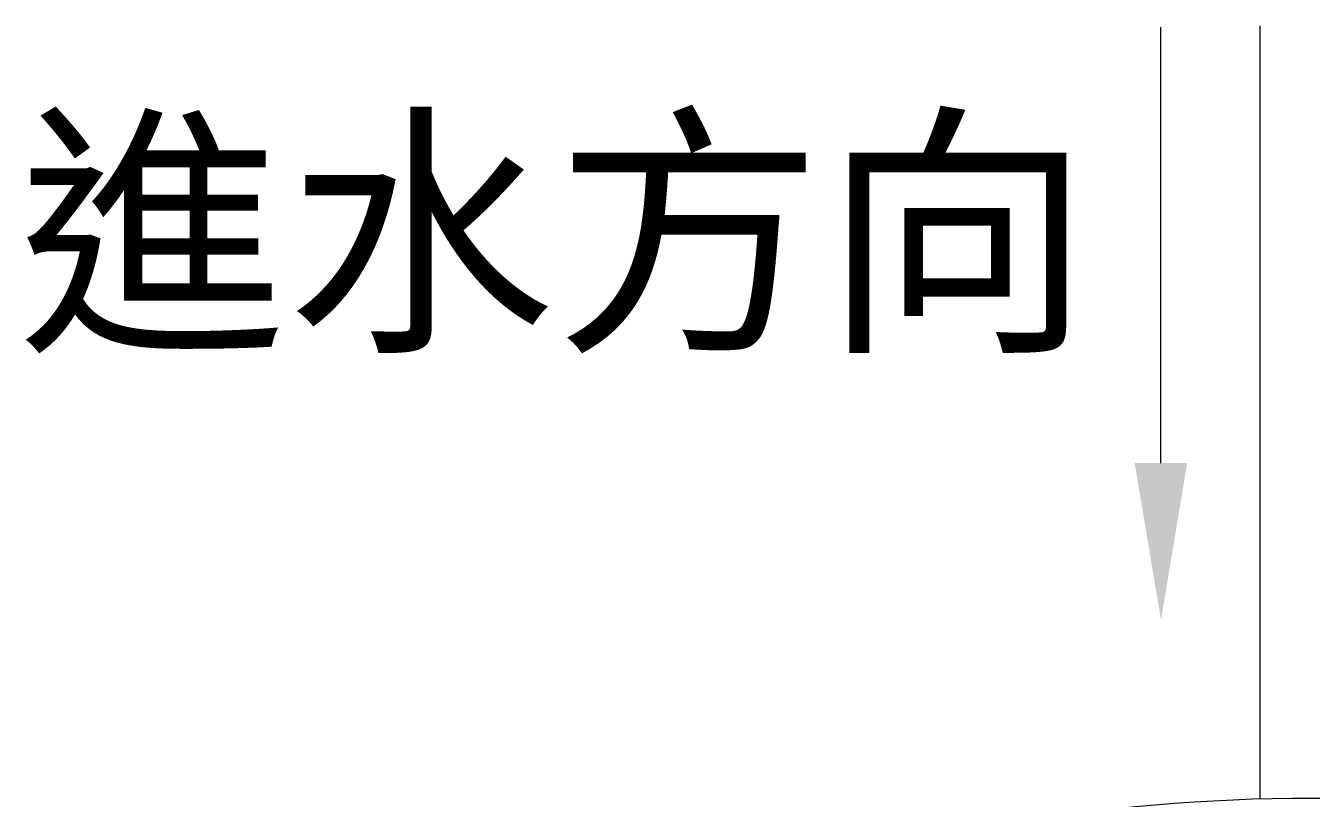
# Model space of a CAD drawing. Header units: millimetres. Extents: x 4664 to 8864, y -38 to 2932.
# Drawn here: x 7738.8 to 7869.5, y 1904 to 1982.6 of the extents above; entities that cross this region are included whole.
import ezdxf

# ---------------------------------------------------------------- set-up
doc = ezdxf.new("R2010")
doc.units = ezdxf.units.MM
doc.styles.add('微軟正黑體-20', font='Microsoft JhengHei.ttf', dxfattribs={"height": 20})

msp = doc.modelspace()

# ---------------------------------------------------------------- linework, layer by layer
at = {"lineweight": 5}
for p, q in [((7854.24, 1938.09), (7854.24, 1982.44)), ((7864.3, 1982.6), (7864.3, 1903.98))]:
    msp.add_line(p, q, dxfattribs=at)
msp.add_arc((7869.52, 1721.2), 182.77, 69.9684, 110.0316, dxfattribs=at)
msp.add_solid([(7856.9, 1938.09), (7854.24, 1922.11), (7851.57, 1938.09)], dxfattribs=at)

# ---------------------------------------------------------------- texts
at = {"lineweight": 5, "insert": (7738.02, 1960.37), "char_height": 20, "width": 104.2284, "attachment_point": 4, "style": '微軟正黑體-20'}
msp.add_mtext('進水方向', dxfattribs=at)

doc.saveas('drawing.dxf')
